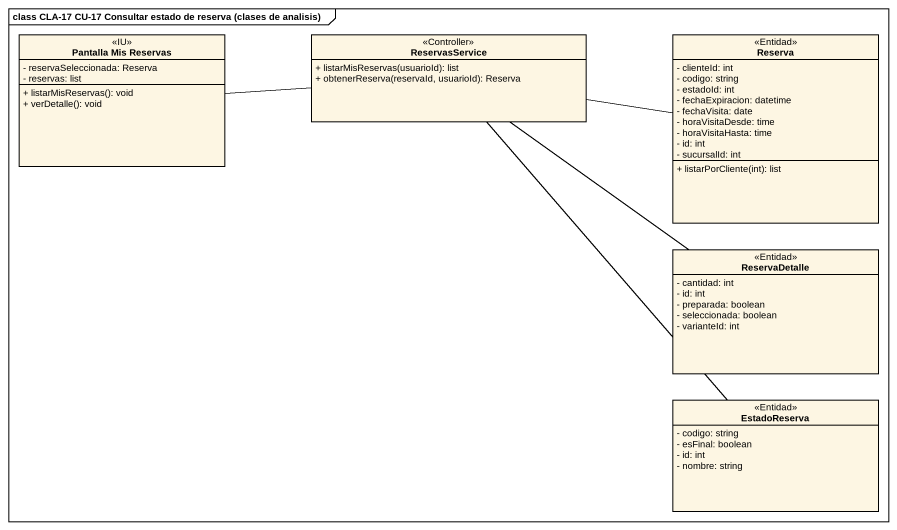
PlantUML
@startuml
mainframe class CLA-17 CU-17 Consultar estado de reserva (clases de analisis)
hide circle
hide empty members
skinparam classAttributeIconSize 0
class "Pantalla Mis Reservas" as Pantalla_Mis_Reservas <<IU>> {
  - reservaSeleccionada: Reserva
  - reservas: list
  + listarMisReservas(): void
  + verDetalle(): void
}
class ReservasService <<Controller>> {
  + listarMisReservas(usuarioId): list
  + obtenerReserva(reservaId, usuarioId): Reserva
}
class Reserva <<Entidad>> {
  - clienteId: int
  - codigo: string
  - estadoId: int
  - fechaExpiracion: datetime
  - fechaVisita: date
  - horaVisitaDesde: time
  - horaVisitaHasta: time
  - id: int
  - sucursalId: int
  + listarPorCliente(int): list
}
class ReservaDetalle <<Entidad>> {
  - cantidad: int
  - id: int
  - preparada: boolean
  - seleccionada: boolean
  - varianteId: int
}
class EstadoReserva <<Entidad>> {
  - codigo: string
  - esFinal: boolean
  - id: int
  - nombre: string
}
Pantalla_Mis_Reservas -right- ReservasService
ReservasService -right- Reserva
ReservasService -- ReservaDetalle
ReservasService -- EstadoReserva
@enduml
